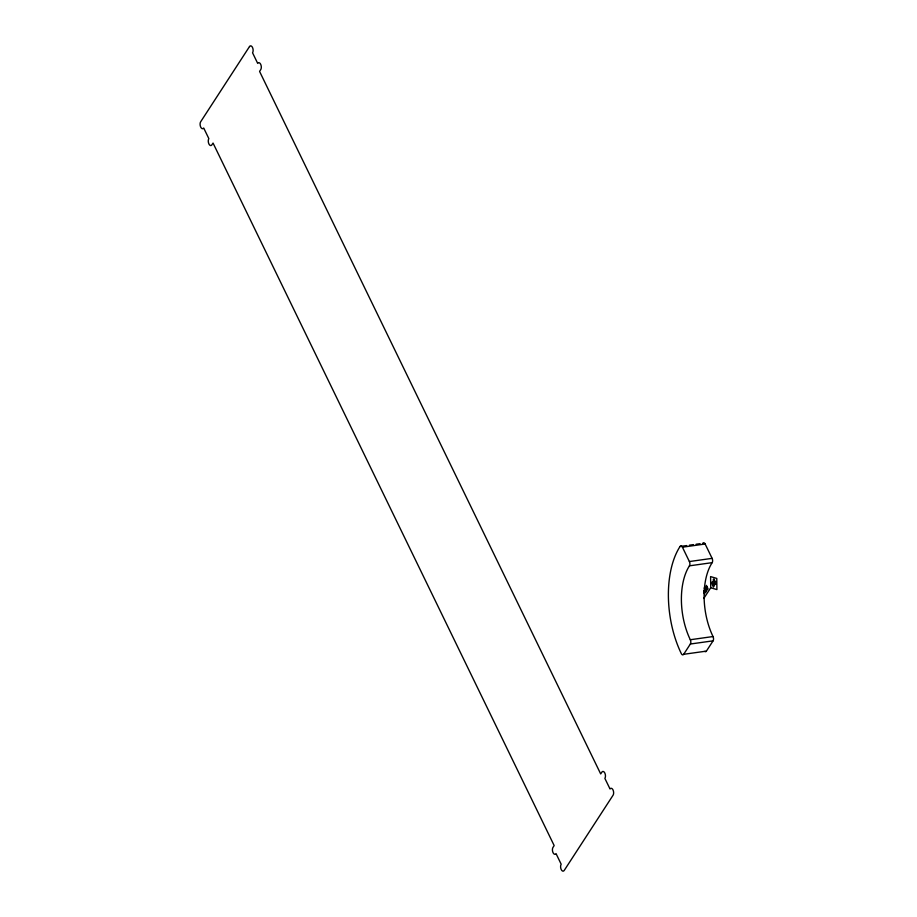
<?xml version="1.0" encoding="UTF-8"?>
<svg xmlns="http://www.w3.org/2000/svg" width="917" height="917" viewBox="0 0 917 917"><rect width="100%" height="100%" fill="white"/><g stroke="black" fill="none" stroke-linecap="round" stroke-linejoin="round"><path stroke-width="1.38" d="M704.313 588.473L704.508 587.361M706.571 587.912L707.064 590.089L708.062 588.794L706.411 585.39L705.746 587.728L707.179 586.972M703.775 598.457L710.732 587.751L710.595 576.587L716.785 578.432L716.911 589.585L710.732 587.751M683.681 654.302L690.363 644.021A3.095 1.639 82 0 0 690.306 639.734A53.335 28.267 82 0 1 689.446 565.835A3.095 1.639 82 0 0 689.389 561.548L682.42 547.197A3.095 1.639 82 0 0 680.047 546.498A77.303 40.967 82 0 0 681.308 653.603A3.095 1.639 82 0 0 683.681 654.302L706.399 651.116L713.082 640.834A3.095 1.639 82 0 0 713.025 636.547A53.335 28.267 82 0 1 712.165 562.648A3.095 1.639 82 0 0 712.108 558.361L705.139 544.01A3.095 1.639 82 0 0 702.766 543.3M705.07 590.8L706.388 590.33L706.354 591.419L705.402 591.488M703.798 590.995L704.646 591.064M680.047 546.498L686.73 545.558M689.401 545.179L693.412 544.618M696.083 544.24L700.095 543.678M682.42 547.197L705.139 544.01M689.389 561.548L712.108 558.361M689.446 565.835L712.165 562.648M690.306 639.734L713.025 636.547M690.363 644.021L713.082 640.834M705.689 588.989L704.772 589.803L705.746 592.348M713.965 584.335L712.624 583.854L712.371 584.897L713.415 587.075L714.32 585.676L712.326 581.699L711.569 583.636M704.256 590.261L705.471 592.772M703.843 592.462L704.623 594.078M706.399 651.116A3.095 1.639 82 0 1 704.783 651.414M714.641 580.438L714.183 582.891L715.008 584.576L715.776 584.232L715.776 581.917L713.334 581.229L713.346 579.223L713.93 578.982L714.641 580.438M249.516 46.549L200.674 121.766A3.863 2.052 82 0 0 200.731 127.119A3.863 2.052 82 0 0 203.7 128.013L208.847 138.616A3.863 2.052 82 0 0 208.916 143.969A3.863 2.052 82 0 0 211.884 144.852L213.042 143.063L554.166 845.577L552.997 847.365A3.863 2.052 82 0 0 553.066 852.718A3.863 2.052 82 0 0 556.034 853.601L561.181 864.215A3.863 2.052 82 0 0 561.238 869.568A3.863 2.052 82 0 0 564.207 870.451L613.06 795.234A3.863 2.052 82 0 0 612.992 789.881A3.863 2.052 82 0 0 610.034 788.987L604.876 778.384A3.863 2.052 82 0 0 604.819 773.031A3.863 2.052 82 0 0 601.85 772.148L600.692 773.937L259.568 71.423L260.726 69.635A3.863 2.052 82 0 0 260.669 64.282A3.863 2.052 82 0 0 257.7 63.399L252.553 52.785A3.863 2.052 82 0 0 252.484 47.432A3.863 2.052 82 0 0 249.516 46.549"/></g></svg>
